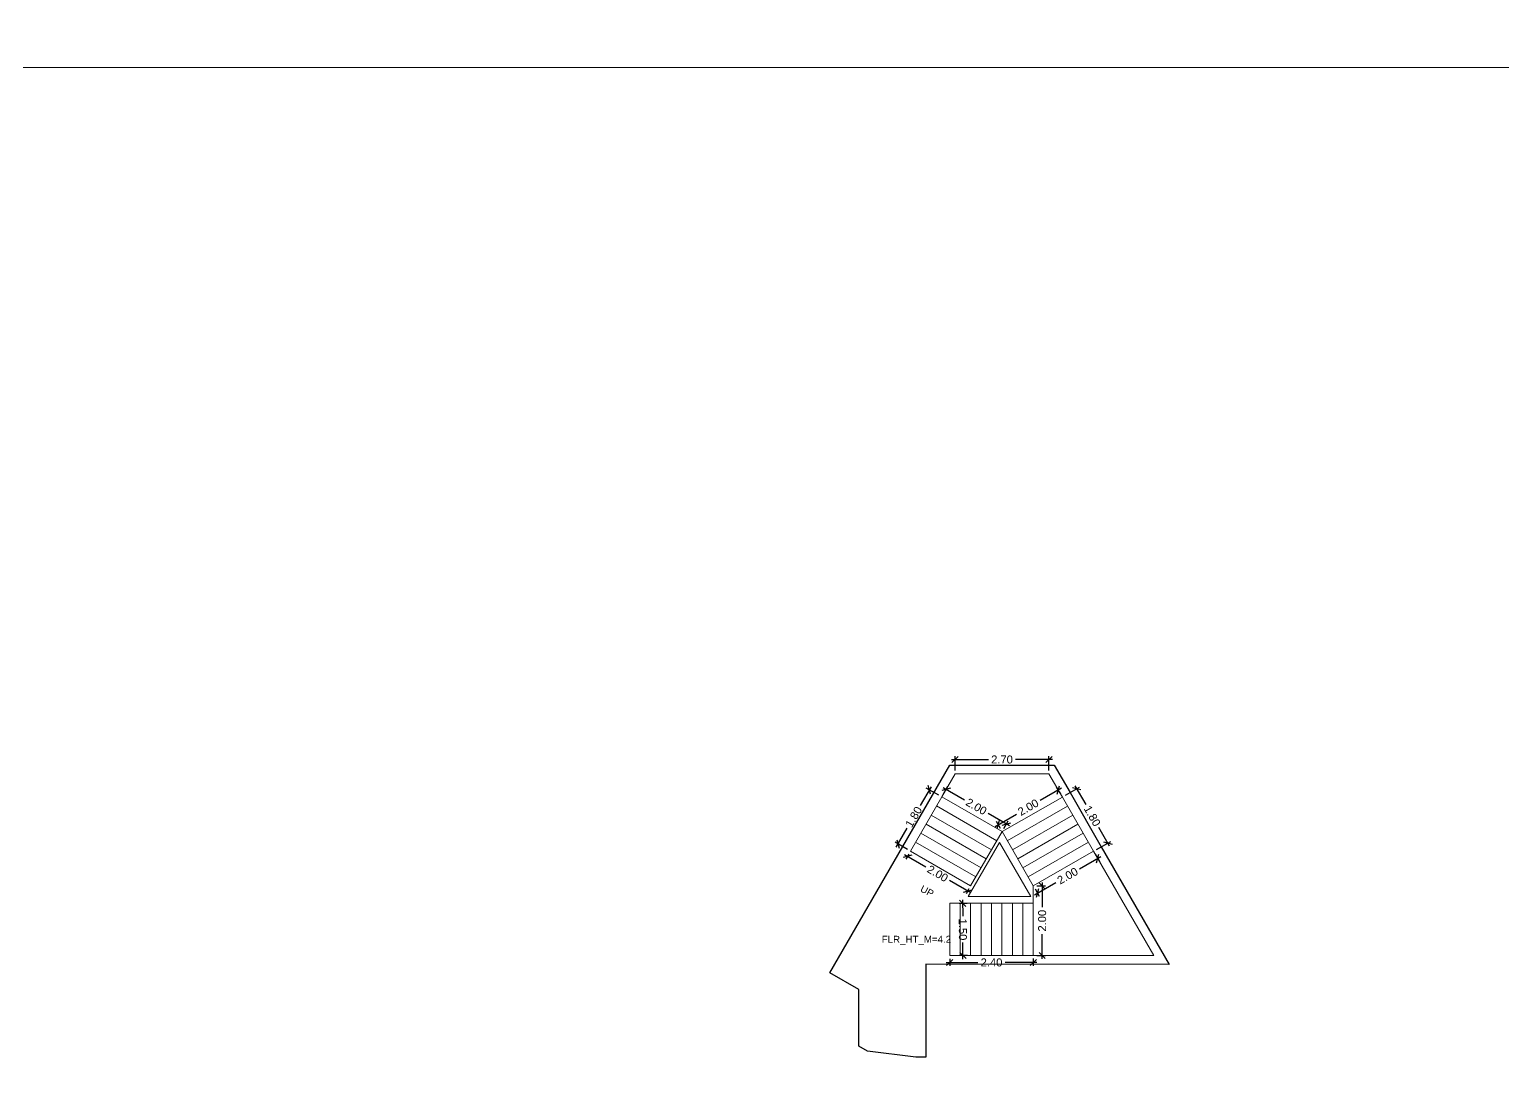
# Model space of a CAD drawing. Header units: metres. Extents: x 256329 to 886268, y -249371 to 355.
# Drawn here: x 283484.06 to 283526.4, y -546.91 to -516.77 of the extents above; entities that cross this region are included whole.
import ezdxf

# ---------------------------------------------------------------- set-up
doc = ezdxf.new("R2010")
doc.units = ezdxf.units.M
doc.header["$MEASUREMENT"] = 0
doc.header["$PDMODE"] = 35
doc.linetypes.add('CONTINOUS', pattern=[0])
doc.layers.get('0').update_dxf_attribs({"lineweight": 18})
doc.layers.get('Defpoints').update_dxf_attribs({"lineweight": 20})
doc.layers.add('A_TEXT', color=4, linetype='Continuous', lineweight=0, transparency=0.3)
doc.layers.add('BLK_1_FLR_4_STAIR_2', color=7, linetype='Continuous', plot=False)
for name, color, linetype, lineweight in [('BLK_1_FLR_4_STAIR_2_FLIGHT_1', 7, 'Continuous', 0), ('BLK_1_FLR_4_STAIR_2_FLIGHT_2', 7, 'Continuous', 0), ('BLK_1_FLR_4_STAIR_2_FLIGHT_3', 7, 'Continuous', 0), ('BLK_1_FLR_4_STAIR_2_LANDING_1', 7, 'Continuous', 0), ('BLK_1_FLR_4_STAIR_2_LANDING_2', 7, 'Continuous', 0)]:
    doc.layers.add(name, color=color, linetype=linetype, lineweight=lineweight)
doc.styles.add('Arial', font='arial.ttf')
doc.styles.get("Standard").update_dxf_attribs({"font": 'arial.ttf'})
doc.dimstyles.new('METRIC DIM', dxfattribs={"dimtxt": 0.23, "dimasz": 0.18, "dimexe": 0.1, "dimexo": 0.1, "dimgap": 0.09, "dimtad": 0, "dimzin": 0, "dimdsep": 46, "dimtxsty": 'Standard', "dimblk": 'OBLIQUE', "dimcen": 0, "dimdle": 0.1, "dimclrd": 147, "dimclre": 147, "dimclrt": 7, "dimadec": 0, "dimazin": 0, "dimtfac": 1, "dimtofl": 0, "dimtmove": 0, "dimatfit": 2, "dimfxl": 0.125, "dimtolj": 1, "dimtzin": 0, "dimarcsym": 0})

# ---------------------------------------------------------------- blocks, each defined once
blk = doc.blocks.new('_Oblique')
at = {"color": 0, "linetype": 'ByBlock', "lineweight": -2}
blk.add_line((-0.5, -0.5), (0.5, 0.5), dxfattribs=at)
blk = doc.blocks.new('*D947')
at = {"layer": 'BLK_1_FLR_4_STAIR_2_FLIGHT_2', "color": 147, "lineweight": -2, "transparency": 16777216}
for p, q in [((283513.837854, -538.78934), (283514.246977, -538.554247)), ((283514.11045, -538.517365), (283514.420597, -539.057101)), ((283515.106905, -540.251457), (283514.796758, -539.711721)), ((283514.734664, -540.350023), (283515.143787, -540.11493))]:
    blk.add_line(p, q, dxfattribs=at)
at = {"layer": 'Defpoints', "color": 0, "linetype": 'CONTINOUS', "transparency": 16777216}
for p in [(283513.751149, -538.839163, 0.042641), (283515.057082, -540.164753), (283514.647959, -540.399846, 0.042641)]:
    blk.add_point(p, dxfattribs=at)
at = {"layer": 'BLK_1_FLR_4_STAIR_2_FLIGHT_2', "color": 147, "linetype": 'CONTINOUS', "lineweight": -2, "transparency": 16777216, "xscale": 0.18, "yscale": 0.18, "zscale": 0.18}
for p, rotation in [((283514.160273, -538.60407), 119.882813), ((283515.057082, -540.164753), 299.882813)]:
    blk.add_blockref('_Oblique', p, dxfattribs=dict(at, rotation=rotation))
at = {"layer": 'BLK_1_FLR_4_STAIR_2_FLIGHT_2', "color": 7, "linetype": 'CONTINOUS', "transparency": 16777216, "insert": (283514.608678, -539.384411), "char_height": 0.23, "attachment_point": 5, "rotation": 299.8828126}
blk.add_mtext('\\A1;1.80', dxfattribs=at)
blk = doc.blocks.new('*D855')
at = {"layer": 'BLK_1_FLR_4_STAIR_2_LANDING_1', "color": 147, "lineweight": -2, "transparency": 16777216}
for p, q in [((283510.322344, -538.566976), (283510.93827, -538.92112)), ((283510.331744, -538.751248), (283510.458881, -538.530131)), ((283512.230886, -539.664346), (283511.61496, -539.310202)), ((283512.066902, -539.748927), (283512.19404, -539.527809))]:
    blk.add_line(p, q, dxfattribs=at)
at = {"layer": 'Defpoints', "color": 0, "linetype": 'CONTINOUS', "transparency": 16777216}
for p in [(283510.281898, -538.83794, 0.042641), (283512.017057, -539.835618, 0.042641), (283512.144195, -539.6145)]:
    blk.add_point(p, dxfattribs=at)
at = {"layer": 'BLK_1_FLR_4_STAIR_2_LANDING_1', "color": 147, "linetype": 'CONTINOUS', "lineweight": -2, "transparency": 16777216, "xscale": 0.18, "yscale": 0.18, "zscale": 0.18}
for p, rotation in [((283510.409036, -538.616822), 150.102044), ((283512.144195, -539.6145), 330.102044)]:
    blk.add_blockref('_Oblique', p, dxfattribs=dict(at, rotation=rotation))
at = {"layer": 'BLK_1_FLR_4_STAIR_2_LANDING_1', "color": 7, "linetype": 'CONTINOUS', "transparency": 16777216, "insert": (283511.276615, -539.115661), "char_height": 0.23, "attachment_point": 5, "rotation": 330.1020442}
blk.add_mtext('\\A1;2.00', dxfattribs=at)
blk = doc.blocks.new('*D856')
at = {"layer": 'BLK_1_FLR_4_STAIR_2_FLIGHT_2', "color": 147, "lineweight": -2, "transparency": 16777216}
for p, q in [((283513.722515, -538.588621), (283513.107161, -538.94222)), ((283513.701326, -538.752458), (283513.585988, -538.551739)), ((283511.815014, -539.684722), (283512.430368, -539.331123)), ((283511.967234, -539.748913), (283511.851896, -539.548194))]:
    blk.add_line(p, q, dxfattribs=at)
at = {"layer": 'Defpoints', "color": 0, "linetype": 'CONTINOUS', "transparency": 16777216}
for p in [(283513.635811, -538.638444), (283513.751149, -538.839163, 0.042641), (283512.017057, -539.835618, 0.042641)]:
    blk.add_point(p, dxfattribs=at)
at = {"layer": 'BLK_1_FLR_4_STAIR_2_FLIGHT_2', "color": 147, "linetype": 'CONTINOUS', "lineweight": -2, "transparency": 16777216, "xscale": 0.18, "yscale": 0.18, "zscale": 0.18}
for p, rotation in [((283513.635811, -538.638444), 29.88281300000001), ((283511.901718, -539.634899), 209.882813)]:
    blk.add_blockref('_Oblique', p, dxfattribs=dict(at, rotation=rotation))
at = {"layer": 'BLK_1_FLR_4_STAIR_2_FLIGHT_2', "color": 7, "linetype": 'CONTINOUS', "transparency": 16777216, "insert": (283512.768765, -539.136671), "char_height": 0.23, "attachment_point": 5, "rotation": 29.8828126}
blk.add_mtext('\\A1;2.00', dxfattribs=at)
blk = doc.blocks.new('*D857')
at = {"layer": 'BLK_1_FLR_4_STAIR_2_FLIGHT_3', "color": 147, "lineweight": -2, "transparency": 16777216}
for p, q in [((283511.013868, -541.896898), (283510.783607, -541.898272)), ((283510.883008, -541.797677), (283510.885829, -542.270282)), ((283510.893156, -543.497873), (283510.890335, -543.025268)), ((283511.022822, -543.397097), (283510.792561, -543.398471))]:
    blk.add_line(p, q, dxfattribs=at)
at = {"layer": 'Defpoints', "color": 0, "linetype": 'CONTINOUS', "transparency": 16777216}
for p in [(283511.113867, -541.896301, 0.042641), (283510.892559, -543.397875), (283511.12282, -543.3965, 0.042641)]:
    blk.add_point(p, dxfattribs=at)
at = {"layer": 'BLK_1_FLR_4_STAIR_2_FLIGHT_3', "color": 147, "linetype": 'CONTINOUS', "lineweight": -2, "transparency": 16777216, "xscale": 0.18, "yscale": 0.18, "zscale": 0.18}
for p, rotation in [((283510.883605, -541.897675), 90.341956), ((283510.892559, -543.397875), 270.341956)]:
    blk.add_blockref('_Oblique', p, dxfattribs=dict(at, rotation=rotation))
at = {"layer": 'BLK_1_FLR_4_STAIR_2_FLIGHT_3', "color": 7, "linetype": 'CONTINOUS', "transparency": 16777216, "insert": (283510.888082, -542.647775), "char_height": 0.23, "attachment_point": 5, "rotation": 270.3419563}
blk.add_mtext('\\A1;1.50', dxfattribs=at)
blk = doc.blocks.new('*D858')
at = {"layer": 'BLK_1_FLR_4_STAIR_2_FLIGHT_1', "color": 147, "lineweight": -2, "transparency": 16777216}
for p, q in [((283509.211935, -540.491914), (283509.826349, -540.846491)), ((283509.332209, -540.483568), (283509.248564, -540.628509)), ((283511.116833, -541.591227), (283510.502419, -541.236649)), ((283511.063883, -541.482913), (283510.980237, -541.627855))]:
    blk.add_line(p, q, dxfattribs=at)
at = {"layer": 'Defpoints', "color": 0, "linetype": 'CONTINOUS', "transparency": 16777216}
for p in [(283509.298547, -540.541897), (283509.382193, -540.396956, 0.042641), (283511.113867, -541.396301, 0.042641)]:
    blk.add_point(p, dxfattribs=at)
at = {"layer": 'BLK_1_FLR_4_STAIR_2_FLIGHT_1', "color": 147, "linetype": 'CONTINOUS', "lineweight": -2, "transparency": 16777216, "xscale": 0.18, "yscale": 0.18, "zscale": 0.18}
for p, rotation in [((283509.298547, -540.541897), 150.01084), ((283511.030221, -541.541243), 330.01084)]:
    blk.add_blockref('_Oblique', p, dxfattribs=dict(at, rotation=rotation))
at = {"layer": 'BLK_1_FLR_4_STAIR_2_FLIGHT_1', "color": 7, "linetype": 'CONTINOUS', "transparency": 16777216, "insert": (283510.164384, -541.04157), "char_height": 0.23, "attachment_point": 5, "rotation": 330.0108404}
blk.add_mtext('\\A1;2.00', dxfattribs=at)
blk = doc.blocks.new('*D859')
at = {"layer": 'BLK_1_FLR_4_STAIR_2_LANDING_2', "color": 147, "lineweight": -2, "transparency": 16777216}
for p, q in [((283514.854258, -540.558149), (283514.238904, -540.911748)), ((283514.697782, -540.486551), (283514.817376, -540.694676)), ((283512.946756, -541.65425), (283513.562111, -541.300651)), ((283512.963689, -541.483006), (283513.083284, -541.691132))]:
    blk.add_line(p, q, dxfattribs=at)
at = {"layer": 'Defpoints', "color": 0, "linetype": 'CONTINOUS', "transparency": 16777216}
for p in [(283514.647959, -540.399846, 0.042641), (283514.767554, -540.607972), (283512.913867, -541.396301, 0.042641)]:
    blk.add_point(p, dxfattribs=at)
at = {"layer": 'BLK_1_FLR_4_STAIR_2_LANDING_2', "color": 147, "linetype": 'CONTINOUS', "lineweight": -2, "transparency": 16777216, "xscale": 0.18, "yscale": 0.18, "zscale": 0.18}
for p, rotation in [((283514.767554, -540.607972), 29.88281300000001), ((283513.033461, -541.604427), 209.882813)]:
    blk.add_blockref('_Oblique', p, dxfattribs=dict(at, rotation=rotation))
at = {"layer": 'BLK_1_FLR_4_STAIR_2_LANDING_2', "color": 7, "linetype": 'CONTINOUS', "transparency": 16777216, "insert": (283513.900507, -541.106199), "char_height": 0.23, "attachment_point": 5, "rotation": 29.8828126}
blk.add_mtext('\\A1;2.00', dxfattribs=at)
blk = doc.blocks.new('*D860')
at = {"layer": 'BLK_1_FLR_4_STAIR_2_LANDING_2', "color": 147, "lineweight": -2, "transparency": 16777216}
for p, q in [((283513.013867, -541.396301), (283513.269517, -541.396301)), ((283513.169517, -541.296301), (283513.169517, -542.006015)), ((283513.169517, -543.496301), (283513.169517, -542.786588)), ((283513.013867, -543.396301), (283513.269517, -543.396301))]:
    blk.add_line(p, q, dxfattribs=at)
at = {"layer": 'Defpoints', "color": 0, "linetype": 'CONTINOUS', "transparency": 16777216}
for p in [(283512.913867, -541.396301, 0.042641), (283512.913867, -543.396301, 0.042641), (283513.169517, -543.396301)]:
    blk.add_point(p, dxfattribs=at)
at = {"layer": 'BLK_1_FLR_4_STAIR_2_LANDING_2', "color": 147, "linetype": 'CONTINOUS', "lineweight": -2, "transparency": 16777216, "xscale": 0.18, "yscale": 0.18, "zscale": 0.18}
for p, rotation in [((283513.169517, -541.396301), 90), ((283513.169517, -543.396301), 270)]:
    blk.add_blockref('_Oblique', p, dxfattribs=dict(at, rotation=rotation))
at = {"layer": 'BLK_1_FLR_4_STAIR_2_LANDING_2', "color": 7, "linetype": 'CONTINOUS', "transparency": 16777216, "insert": (283513.169517, -542.396301), "char_height": 0.23, "attachment_point": 5, "rotation": 90}
blk.add_mtext('\\A1;2.00', dxfattribs=at)
blk = doc.blocks.new('*D861')
at = {"layer": 'BLK_1_FLR_4_STAIR_2_FLIGHT_1', "color": 147, "lineweight": -2, "transparency": 16777216}
for p, q in [((283509.975952, -538.545922), (283509.664804, -539.085081)), ((283510.195286, -538.787956), (283509.839357, -538.58255)), ((283508.97628, -540.278162), (283509.287428, -539.739002)), ((283509.295581, -540.346972), (283508.939652, -540.141566))]:
    blk.add_line(p, q, dxfattribs=at)
at = {"layer": 'Defpoints', "color": 0, "linetype": 'CONTINOUS', "transparency": 16777216}
for p in [(283510.281898, -538.83794, 0.042641), (283509.026264, -540.19155), (283509.382193, -540.396956, 0.042641)]:
    blk.add_point(p, dxfattribs=at)
at = {"layer": 'BLK_1_FLR_4_STAIR_2_FLIGHT_1', "color": 147, "linetype": 'CONTINOUS', "lineweight": -2, "transparency": 16777216, "xscale": 0.18, "yscale": 0.18, "zscale": 0.18}
for p, rotation in [((283509.925969, -538.632534), 60.01084000000001), ((283509.026264, -540.19155), 240.01084)]:
    blk.add_blockref('_Oblique', p, dxfattribs=dict(at, rotation=rotation))
at = {"layer": 'BLK_1_FLR_4_STAIR_2_FLIGHT_1', "color": 7, "linetype": 'CONTINOUS', "transparency": 16777216, "insert": (283509.476116, -539.412042), "char_height": 0.23, "attachment_point": 5, "rotation": 60.0108404}
blk.add_mtext('\\A1;1.80', dxfattribs=at)
blk = doc.blocks.new('*D862')
at = {"layer": 'BLK_1_FLR_4_STAIR_2_FLIGHT_3', "color": 147, "lineweight": -2, "transparency": 16777216}
for p, q in [((283510.413867, -543.59765), (283511.32358, -543.59765)), ((283510.513867, -543.496301), (283510.513867, -543.69765)), ((283513.013867, -543.59765), (283512.104153, -543.59765)), ((283512.913867, -543.482503), (283512.913867, -543.69765))]:
    blk.add_line(p, q, dxfattribs=at)
at = {"layer": 'Defpoints', "color": 0, "linetype": 'CONTINOUS', "transparency": 16777216}
for p in [(283510.513867, -543.396301, 0.042641), (283512.913867, -543.382503, 0.042641), (283512.913867, -543.59765)]:
    blk.add_point(p, dxfattribs=at)
at = {"layer": 'BLK_1_FLR_4_STAIR_2_FLIGHT_3', "color": 147, "linetype": 'CONTINOUS', "lineweight": -2, "transparency": 16777216, "xscale": 0.18, "yscale": 0.18, "zscale": 0.18, "rotation": 180}
blk.add_blockref('_Oblique', (283510.513867, -543.59765), dxfattribs=at)
at = {"layer": 'BLK_1_FLR_4_STAIR_2_FLIGHT_3', "color": 147, "linetype": 'CONTINOUS', "lineweight": -2, "transparency": 16777216, "xscale": 0.18, "yscale": 0.18, "zscale": 0.18}
blk.add_blockref('_Oblique', (283512.913867, -543.59765), dxfattribs=at)
at = {"layer": 'BLK_1_FLR_4_STAIR_2_FLIGHT_3', "color": 7, "linetype": 'CONTINOUS', "transparency": 16777216, "insert": (283511.713867, -543.59765), "char_height": 0.23, "attachment_point": 5}
blk.add_mtext('\\A1;2.40', dxfattribs=at)
blk = doc.blocks.new('*D863')
at = {"layer": 'BLK_1_FLR_4_STAIR_2_LANDING_1', "color": 147, "lineweight": -2, "transparency": 16777216}
for p, q in [((283510.565216, -537.761554), (283511.6244, -537.761554)), ((283510.665216, -538.074725), (283510.665216, -537.661554)), ((283513.464156, -537.761554), (283512.404973, -537.761554)), ((283513.364156, -538.075388), (283513.364156, -537.661554))]:
    blk.add_line(p, q, dxfattribs=at)
at = {"layer": 'Defpoints', "color": 0, "linetype": 'CONTINOUS', "transparency": 16777216}
for p in [(283513.364156, -537.761554), (283510.665216, -538.174725, 0.042641), (283513.364156, -538.175388, 0.042641)]:
    blk.add_point(p, dxfattribs=at)
at = {"layer": 'BLK_1_FLR_4_STAIR_2_LANDING_1', "color": 147, "linetype": 'CONTINOUS', "lineweight": -2, "transparency": 16777216, "xscale": 0.18, "yscale": 0.18, "zscale": 0.18, "rotation": 180}
blk.add_blockref('_Oblique', (283510.665216, -537.761554), dxfattribs=at)
at = {"layer": 'BLK_1_FLR_4_STAIR_2_LANDING_1', "color": 147, "linetype": 'CONTINOUS', "lineweight": -2, "transparency": 16777216, "xscale": 0.18, "yscale": 0.18, "zscale": 0.18}
blk.add_blockref('_Oblique', (283513.364156, -537.761554), dxfattribs=at)
at = {"layer": 'BLK_1_FLR_4_STAIR_2_LANDING_1', "color": 7, "linetype": 'CONTINOUS', "transparency": 16777216, "insert": (283512.014686, -537.761554), "char_height": 0.23, "attachment_point": 5}
blk.add_mtext('\\A1;2.70', dxfattribs=at)

msp = doc.modelspace()

# ---------------------------------------------------------------- linework, layer by layer
at = {"color": 6, "ltscale": 0.05, "elevation": -101.239328}
msp.add_lwpolyline([(283391.534286, -517.867031), (283701.955427, -517.867031), (283701.955427, -766.872472), (283391.534286, -766.872472)], close=True, dxfattribs=at)
at = {"color": 5, "linetype": 'CONTINOUS', "elevation": -101.239328}
for points in [[(283511.038921, -541.703604), (283511.942112, -540.142921)], [(283512.838921, -541.703604), (283511.942112, -540.142921)], [(283511.038921, -541.703604), (283512.838921, -541.703604)]]:
    msp.add_lwpolyline(points, close=True, dxfattribs=at)
at = {"layer": 'BLK_1_FLR_4_STAIR_2', "color": 7, "linetype": 'CONTINOUS'}
msp.add_lwpolyline([(283510.51902, -537.92137), (283513.509715, -537.922105), (283513.970392, -538.712262), (283514.867461, -540.273396), (283516.818271, -543.651283), (283509.825869, -543.648257), (283509.825199, -546.324848), (283509.535907, -546.324776), (283508.150724, -546.147211), (283507.897392, -546.001), (283507.897704, -544.378059), (283507.066739, -543.897848)], close=True, dxfattribs=at)
at = {"layer": 'BLK_1_FLR_4_STAIR_2_FLIGHT_1', "color": 3, "linetype": 'CONTINOUS'}
for p, q in [((283512.017057, -539.835618), (283510.281898, -538.83794)), ((283511.71367, -540.356957), (283509.981996, -539.357612)), ((283511.863621, -540.097121), (283510.131947, -539.097776)), ((283511.413768, -540.876629), (283509.682094, -539.877284)), ((283511.563719, -540.616793), (283509.832045, -539.617448)), ((283511.263817, -541.136465), (283509.532144, -540.13712)), ((283511.113867, -541.396301), (283509.382193, -540.396956))]:
    msp.add_line(p, q, dxfattribs=at)
at = {"layer": 'BLK_1_FLR_4_STAIR_2_FLIGHT_1', "ltscale": 0.05}
msp.add_lwpolyline([(283512.017057, -539.835618), (283511.113867, -541.396301), (283509.382193, -540.396956), (283510.281898, -538.83794), (283512.017057, -539.835618)], dxfattribs=at)
at = {"layer": 'BLK_1_FLR_4_STAIR_2_FLIGHT_2', "color": 3, "linetype": 'CONTINOUS'}
for p, q in [((283512.017057, -539.835618), (283513.751149, -538.839163)), ((283512.166525, -540.095732), (283513.900618, -539.099277)), ((283512.315993, -540.355846), (283514.050086, -539.35939)), ((283512.465462, -540.61596), (283514.199554, -539.619504)), ((283512.61493, -540.876073), (283514.349022, -539.879618)), ((283512.764398, -541.136187), (283514.498491, -540.139732)), ((283512.913867, -541.396301), (283514.647959, -540.399846))]:
    msp.add_line(p, q, dxfattribs=at)
at = {"layer": 'BLK_1_FLR_4_STAIR_2_FLIGHT_2', "color": 7, "linetype": 'CONTINOUS'}
msp.add_lwpolyline([(283513.751149, -538.839163), (283514.647959, -540.399846), (283512.913867, -541.396301), (283512.017057, -539.835618), (283513.751149, -538.839163)], dxfattribs=at)
at = {"layer": 'BLK_1_FLR_4_STAIR_2_FLIGHT_3', "color": 3, "linetype": 'CONTINOUS'}
for p, q in [((283510.513867, -541.896301), (283510.513867, -543.396301)), ((283510.813867, -541.896301), (283510.813867, -543.396301)), ((283511.113867, -541.896301), (283511.113867, -543.396301)), ((283511.413867, -541.896301), (283511.413867, -543.396301)), ((283511.713867, -541.896301), (283511.713867, -543.396301)), ((283512.013867, -541.896301), (283512.013867, -543.396301)), ((283512.313867, -541.896301), (283512.313867, -543.396301)), ((283512.613867, -541.896301), (283512.613867, -543.396301)), ((283512.913867, -541.896301), (283512.913867, -543.396301))]:
    msp.add_line(p, q, dxfattribs=at)
at = {"layer": 'BLK_1_FLR_4_STAIR_2_FLIGHT_3', "color": 7, "linetype": 'CONTINOUS'}
msp.add_lwpolyline([(283510.513867, -541.896301), (283512.913867, -541.896301), (283512.913867, -543.396301), (283510.513867, -543.396301)], close=True, dxfattribs=at)
at = {"layer": 'BLK_1_FLR_4_STAIR_2_LANDING_1', "color": 7, "linetype": 'CONTINOUS'}
msp.add_lwpolyline([(283510.665216, -538.174725), (283513.364156, -538.175388), (283513.751149, -538.839163), (283512.017057, -539.835618), (283510.281898, -538.83794), (283510.665216, -538.174725)], dxfattribs=at)
at = {"layer": 'BLK_1_FLR_4_STAIR_2_LANDING_2', "ltscale": 0.05}
msp.add_lwpolyline([(283512.913867, -541.396301), (283514.647959, -540.399846), (283516.378901, -543.397024), (283512.913867, -543.397024), (283512.913867, -541.396301)], dxfattribs=at)

# ---------------------------------------------------------------- texts
at = {"layer": 'A_TEXT', "lineweight": 0, "insert": (283510.709423, -542.115305, -101.239328), "char_height": 0.2, "width": 2.485498, "attachment_point": 9, "rotation": 331.8720228, "style": 'Arial'}
msp.add_mtext('\\pxi2.2673,qc;UP', dxfattribs=at)
at = {"layer": 'BLK_1_FLR_4_STAIR_2', "color": 7, "linetype": 'CONTINOUS', "insert": (283508.556624, -542.830608, -0.042641), "char_height": 0.2, "attachment_point": 1}
msp.add_mtext_dynamic_manual_height_columns('FLR_HT_M=4.2', width=2.272281, gutter_width=0.405, heights=[0.300679], dxfattribs=at)

# ---------------------------------------------------------------- dimensions: what is measured, and where the dimension line sits
at = {"layer": 'BLK_1_FLR_4_STAIR_2_FLIGHT_1', "color": 1, "linetype": 'CONTINOUS'}
dim = msp.add_aligned_dim(p1=(283510.281898, -538.83794), p2=(283509.382193, -540.396956), distance=-0.410947, dimstyle='METRIC DIM', override={"dimfxl": 0.18}, dxfattribs=at)
dim.commit()
dim.dimension.update_dxf_attribs({"geometry": '*D861', "text_midpoint": (283509.476116, -539.412042, -0.042641)})
at = {"layer": 'BLK_1_FLR_4_STAIR_2_FLIGHT_1', "color": 2, "linetype": 'CONTINOUS'}
dim = msp.add_aligned_dim(p1=(283511.113867, -541.396301), p2=(283509.382193, -540.396956), distance=0.167346, dimstyle='METRIC DIM', override={"dimfxl": 0.18}, dxfattribs=at)
dim.commit()
dim.dimension.update_dxf_attribs({"geometry": '*D858', "text_midpoint": (283510.164384, -541.04157, -0.042641)})
at = {"layer": 'BLK_1_FLR_4_STAIR_2_FLIGHT_2', "color": 2, "linetype": 'CONTINOUS'}
dim = msp.add_aligned_dim(p1=(283512.017057, -539.835618), p2=(283513.751149, -538.839163), distance=0.231497, dimstyle='METRIC DIM', override={"dimfxl": 0.18}, dxfattribs=at)
dim.commit()
dim.dimension.update_dxf_attribs({"geometry": '*D856', "text_midpoint": (283512.768765, -539.136671, -0.042641)})
at = {"layer": 'BLK_1_FLR_4_STAIR_2_FLIGHT_2', "color": 1, "linetype": 'CONTINOUS'}
dim = msp.add_aligned_dim(p1=(283513.751149, -538.839163), p2=(283514.647959, -540.399846), distance=0.471858, dimstyle='METRIC DIM', override={"dimfxl": 0.18}, dxfattribs=at)
dim.commit()
dim.dimension.update_dxf_attribs({"geometry": '*D947', "text_midpoint": (283514.608678, -539.384411, -0.042641)})
at = {"layer": 'BLK_1_FLR_4_STAIR_2_FLIGHT_3', "color": 2, "linetype": 'CONTINOUS'}
dim = msp.add_aligned_dim(p1=(283511.113867, -541.896301), p2=(283511.12282, -543.3965), distance=-0.230265, dimstyle='METRIC DIM', override={"dimfxl": 0.18}, dxfattribs=at)
dim.commit()
dim.dimension.update_dxf_attribs({"geometry": '*D857', "text_midpoint": (283510.888082, -542.647775, -0.042641)})
at = {"layer": 'BLK_1_FLR_4_STAIR_2_FLIGHT_3', "color": 1, "linetype": 'CONTINOUS'}
dim = msp.add_linear_dim(base=(283512.913867, -543.59765, -0.042641), p1=(283510.513867, -543.396301), p2=(283512.913867, -543.382503), dimstyle='METRIC DIM', override={"dimfxl": 0.18}, dxfattribs=at)
dim.commit()
dim.dimension.update_dxf_attribs({"geometry": '*D862', "text_midpoint": (283511.713867, -543.59765, -0.042641)})
at = {"layer": 'BLK_1_FLR_4_STAIR_2_LANDING_1', "color": 1, "linetype": 'CONTINOUS'}
dim = msp.add_linear_dim(base=(283513.364156, -537.761554, -0.042641), p1=(283510.665216, -538.174725), p2=(283513.364156, -538.175388), dimstyle='METRIC DIM', override={"dimfxl": 0.18}, dxfattribs=at)
dim.commit()
dim.dimension.update_dxf_attribs({"geometry": '*D863', "text_midpoint": (283512.014686, -537.761554, -0.042641)})
at = {"layer": 'BLK_1_FLR_4_STAIR_2_LANDING_1', "color": 2, "linetype": 'CONTINOUS'}
dim = msp.add_aligned_dim(p1=(283510.281898, -538.83794), p2=(283512.017057, -539.835618), distance=0.255063, dimstyle='METRIC DIM', override={"dimfxl": 0.18}, dxfattribs=at)
dim.commit()
dim.dimension.update_dxf_attribs({"geometry": '*D855', "text_midpoint": (283511.276615, -539.115661, -0.042641)})
at = {"layer": 'BLK_1_FLR_4_STAIR_2_LANDING_2', "color": 1, "linetype": 'CONTINOUS'}
dim = msp.add_aligned_dim(p1=(283512.913867, -541.396301), p2=(283514.647959, -540.399846), distance=-0.24004, dimstyle='METRIC DIM', override={"dimfxl": 0.18}, dxfattribs=at)
dim.commit()
dim.dimension.update_dxf_attribs({"geometry": '*D859', "text_midpoint": (283513.900507, -541.106199, -0.042641)})
at = {"layer": 'BLK_1_FLR_4_STAIR_2_LANDING_2', "color": 2, "linetype": 'CONTINOUS'}
dim = msp.add_aligned_dim(p1=(283512.913867, -541.396301), p2=(283512.913867, -543.396301), distance=0.25565, dimstyle='METRIC DIM', override={"dimfxl": 0.18}, dxfattribs=at)
dim.commit()
dim.dimension.update_dxf_attribs({"geometry": '*D860', "text_midpoint": (283513.169517, -542.396301, -0.042641)})

doc.saveas('drawing.dxf')
